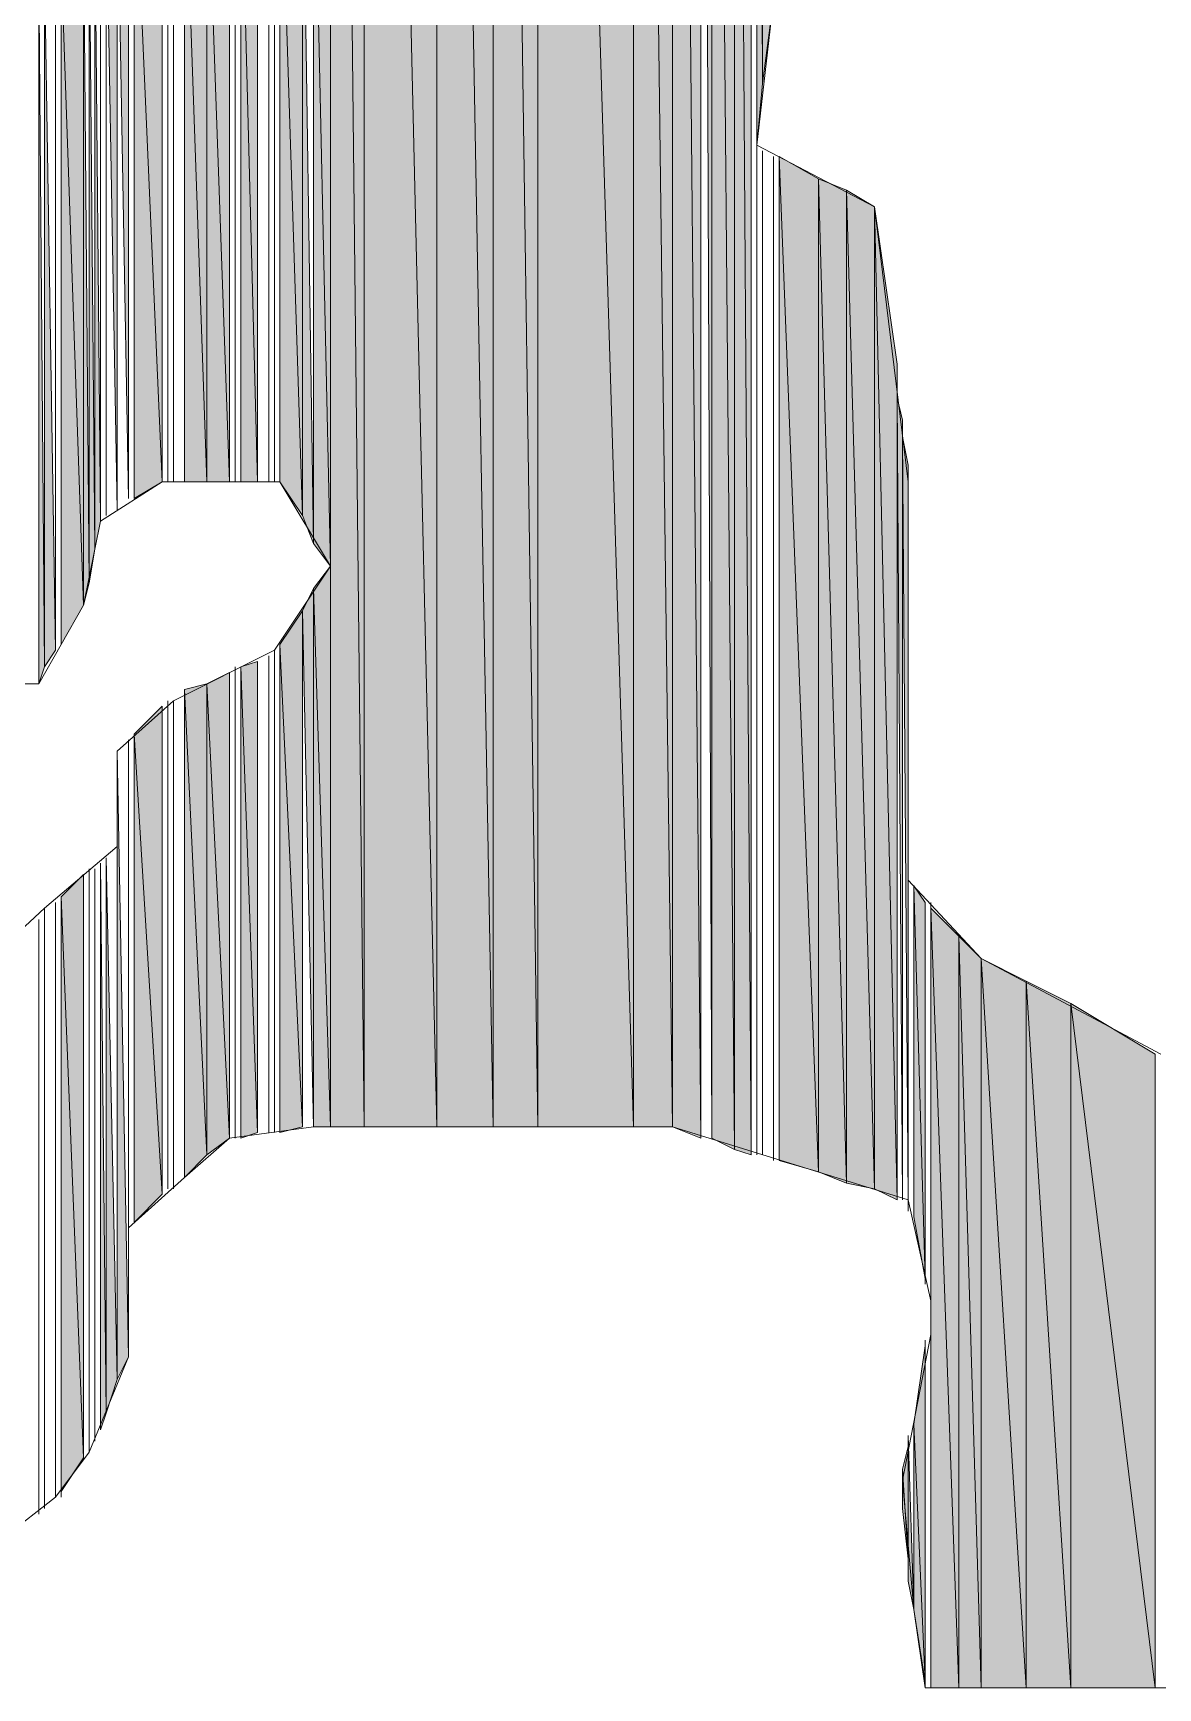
# Model space of a CAD drawing. Header units: millimetres. Extents: x -30643 to 86172, y -19411 to 63186.
# Drawn here: x 83153.6 to 83294.7, y 2576.5 to 2784.1 of the extents above; entities that cross this region are included whole.
import ezdxf

# ---------------------------------------------------------------- set-up
doc = ezdxf.new("R2010")
doc.units = ezdxf.units.MM

msp = doc.modelspace()

# ---------------------------------------------------------------- hatches: boundary and pattern name
h = msp.add_hatch(color=0)
h.dxf.hatch_style = 2
h.paths.add_polyline_path([(83204.24, 2646.86), (83204.24, 3037.4), (83195.1, 3035.99)])
h = msp.add_hatch(color=0)
h.dxf.hatch_style = 2
h.paths.add_polyline_path([(83211.28, 2646.86), (83211.28, 3038.8), (83204.24, 3037.4)])
h = msp.add_hatch(color=0)
h.dxf.hatch_style = 2
h.paths.add_polyline_path([(83204.24, 2646.86), (83211.28, 2646.86), (83204.24, 3037.4)])
h = msp.add_hatch(color=0)
h.dxf.hatch_style = 2
h.paths.add_polyline_path([(83211.28, 2646.86), (83216.91, 2646.86), (83211.28, 3038.8)])
h = msp.add_hatch(color=0)
h.dxf.hatch_style = 2
h.paths.add_polyline_path([(83216.91, 2646.86), (83216.91, 3037.4), (83211.28, 3038.8)])
h = msp.add_hatch(color=0)
h.dxf.hatch_style = 2
h.paths.add_polyline_path([(83216.91, 2646.86), (83228.87, 2646.86), (83216.91, 3037.4)])
h = msp.add_hatch(color=0)
h.dxf.hatch_style = 2
h.paths.add_polyline_path([(83228.87, 2646.86), (83228.87, 3033.18), (83216.91, 3037.4)])
h = msp.add_hatch(color=0)
h.dxf.hatch_style = 2
h.paths.add_polyline_path([(83195.1, 2646.86), (83195.1, 3035.99), (83190.87, 3034.58)])
h = msp.add_hatch(color=0)
h.dxf.hatch_style = 2
h.paths.add_polyline_path([(83195.1, 2646.86), (83204.24, 2646.86), (83195.1, 3035.99)])
h = msp.add_hatch(color=0)
h.dxf.hatch_style = 2
h.paths.add_polyline_path([(83190.87, 2646.86), (83195.1, 2646.86), (83190.87, 3034.58)])
h = msp.add_hatch(color=0)
h.dxf.hatch_style = 2
h.paths.add_polyline_path([(83228.87, 2646.86), (83233.8, 2646.86), (83228.87, 3033.18)])
h = msp.add_hatch(color=0)
h.dxf.hatch_style = 2
h.paths.add_polyline_path([(83233.8, 2646.86), (83233.8, 3028.25), (83228.87, 3033.18)])
h = msp.add_hatch(color=0)
h.dxf.hatch_style = 2
h.paths.add_polyline_path([(83233.8, 2646.86), (83237.32, 2645.45), (83233.8, 3026.84)])
h = msp.add_hatch(color=0)
h.dxf.hatch_style = 2
h.paths.add_polyline_path([(83237.32, 2645.45), (83237.32, 3021.21), (83233.8, 3026.84)])
h = msp.add_hatch(color=0)
h.dxf.hatch_style = 2
h.paths.add_polyline_path([(83238.73, 2645.45), (83238.73, 2974.07), (83237.32, 3000.1)])
h = msp.add_hatch(color=0)
h.dxf.hatch_style = 2
h.paths.add_polyline_path([(83238.73, 2645.45), (83241.54, 2644.04), (83238.73, 2964.21)])
h = msp.add_hatch(color=0)
h.dxf.hatch_style = 2
h.paths.add_polyline_path([(83241.54, 2644.04), (83241.54, 2953.66), (83238.73, 2964.21)])
h = msp.add_hatch(color=0)
h.dxf.hatch_style = 2
h.paths.add_polyline_path([(83241.54, 2644.04), (83243.65, 2643.34), (83241.54, 2953.66)])
h = msp.add_hatch(color=0)
h.dxf.hatch_style = 2
h.paths.add_polyline_path([(83243.65, 2643.34), (83243.65, 2945.92), (83241.54, 2953.66)])
h = msp.add_hatch(color=0)
h.dxf.hatch_style = 2
h.paths.add_polyline_path([(83244.35, 2770), (83245.06, 2777.74), (83244.35, 2945.22)])
h = msp.add_hatch(color=0)
h.dxf.hatch_style = 2
h.paths.add_polyline_path([(83245.06, 2777.74), (83246.47, 2788.29), (83245.06, 2872.03)])
h = msp.add_hatch(color=0)
h.dxf.hatch_style = 2
h.paths.add_polyline_path([(83190.87, 2717.22), (83190.87, 2815.74), (83188.76, 2814.33)])
h = msp.add_hatch(color=0)
h.dxf.hatch_style = 2
h.paths.add_polyline_path([(83187.36, 2723.56), (83187.36, 2812.92), (83184.54, 2811.52)])
h = msp.add_hatch(color=0)
h.dxf.hatch_style = 2
h.paths.add_polyline_path([(83187.36, 2723.56), (83188.76, 2720.04), (83187.36, 2812.92)])
h = msp.add_hatch(color=0)
h.dxf.hatch_style = 2
h.paths.add_polyline_path([(83188.76, 2720.04), (83190.87, 2717.22), (83188.76, 2814.33)])
h = msp.add_hatch(color=0)
h.dxf.hatch_style = 2
h.paths.add_polyline_path([(83184.54, 2727.78), (83187.36, 2723.56), (83184.54, 2811.52)])
h = msp.add_hatch(color=0)
h.dxf.hatch_style = 2
h.paths.add_polyline_path([(83181.73, 2727.78), (83181.73, 2809.41), (83179.62, 2808)])
h = msp.add_hatch(color=0)
h.dxf.hatch_style = 2
h.paths.add_polyline_path([(83165.54, 2725.67), (83165.54, 2808), (83164.14, 2805.18)])
h = msp.add_hatch(color=0)
h.dxf.hatch_style = 2
h.paths.add_polyline_path([(83166.25, 2725.67), (83169.76, 2727.78), (83166.25, 2808)])
h = msp.add_hatch(color=0)
h.dxf.hatch_style = 2
h.paths.add_polyline_path([(83169.76, 2727.78), (83169.76, 2808), (83166.25, 2808)])
h = msp.add_hatch(color=0)
h.dxf.hatch_style = 2
h.paths.add_polyline_path([(83172.58, 2727.78), (83175.39, 2727.78), (83172.58, 2808)])
h = msp.add_hatch(color=0)
h.dxf.hatch_style = 2
h.paths.add_polyline_path([(83175.39, 2727.78), (83175.39, 2808), (83172.58, 2808)])
h = msp.add_hatch(color=0)
h.dxf.hatch_style = 2
h.paths.add_polyline_path([(83175.39, 2727.78), (83178.21, 2727.78), (83175.39, 2808)])
h = msp.add_hatch(color=0)
h.dxf.hatch_style = 2
h.paths.add_polyline_path([(83178.21, 2727.78), (83178.21, 2808), (83175.39, 2808)])
h = msp.add_hatch(color=0)
h.dxf.hatch_style = 2
h.paths.add_polyline_path([(83179.62, 2727.78), (83181.73, 2727.78), (83179.62, 2808)])
h = msp.add_hatch(color=0)
h.dxf.hatch_style = 2
h.paths.add_polyline_path([(83164.14, 2724.26), (83164.14, 2805.18), (83162.73, 2802.37)])
h = msp.add_hatch(color=0)
h.dxf.hatch_style = 2
h.paths.add_polyline_path([(83159.91, 2712.3), (83159.91, 2798.85), (83157.1, 2793.22)])
h = msp.add_hatch(color=0)
h.dxf.hatch_style = 2
h.paths.add_polyline_path([(83159.91, 2712.3), (83160.62, 2715.11), (83159.91, 2798.85)])
h = msp.add_hatch(color=0)
h.dxf.hatch_style = 2
h.paths.add_polyline_path([(83160.62, 2715.11), (83161.32, 2719.33), (83160.62, 2799.55)])
h = msp.add_hatch(color=0)
h.dxf.hatch_style = 2
h.paths.add_polyline_path([(83161.32, 2719.33), (83162.02, 2722.85), (83161.32, 2800.26)])
h = msp.add_hatch(color=0)
h.dxf.hatch_style = 2
h.paths.add_polyline_path([(83154.99, 2704.56), (83156.39, 2706.67), (83154.99, 2792.52)])
h = msp.add_hatch(color=0)
h.dxf.hatch_style = 2
h.paths.add_polyline_path([(83157.1, 2707.37), (83159.91, 2712.3), (83157.1, 2793.22)])
h = msp.add_hatch(color=0)
h.dxf.hatch_style = 2
h.paths.add_polyline_path([(83154.28, 2702.45), (83154.99, 2704.56), (83154.28, 2791.81)])
h = msp.add_hatch(color=0)
h.dxf.hatch_style = 2
h.paths.add_polyline_path([(83247.17, 2642.63), (83252.1, 2641.23), (83247.17, 2768.59)])
h = msp.add_hatch(color=0)
h.dxf.hatch_style = 2
h.paths.add_polyline_path([(83252.1, 2641.23), (83252.1, 2765.78), (83247.17, 2768.59)])
h = msp.add_hatch(color=0)
h.dxf.hatch_style = 2
h.paths.add_polyline_path([(83252.1, 2641.23), (83255.61, 2639.82), (83252.1, 2765.78)])
h = msp.add_hatch(color=0)
h.dxf.hatch_style = 2
h.paths.add_polyline_path([(83255.61, 2639.82), (83255.61, 2764.37), (83252.1, 2765.78)])
h = msp.add_hatch(color=0)
h.dxf.hatch_style = 2
h.paths.add_polyline_path([(83255.61, 2639.82), (83259.13, 2639.11), (83255.61, 2764.37)])
h = msp.add_hatch(color=0)
h.dxf.hatch_style = 2
h.paths.add_polyline_path([(83259.13, 2639.11), (83259.13, 2762.26), (83255.61, 2764.37)])
h = msp.add_hatch(color=0)
h.dxf.hatch_style = 2
h.paths.add_polyline_path([(83259.13, 2639.11), (83261.95, 2637.71), (83259.13, 2762.26)])
h = msp.add_hatch(color=0)
h.dxf.hatch_style = 2
h.paths.add_polyline_path([(83261.95, 2637.71), (83261.95, 2742.56), (83259.13, 2762.26)])
h = msp.add_hatch(color=0)
h.dxf.hatch_style = 2
h.paths.add_polyline_path([(83261.95, 2637.71), (83261.95, 2738.33), (83261.95, 2742.56)])
h = msp.add_hatch(color=0)
h.dxf.hatch_style = 2
h.paths.add_polyline_path([(83262.65, 2637.71), (83262.65, 2735.52), (83261.95, 2738.33)])
h = msp.add_hatch(color=0)
h.dxf.hatch_style = 2
h.paths.add_polyline_path([(83262.65, 2637.71), (83262.65, 2733.41), (83262.65, 2735.52)])
h = msp.add_hatch(color=0)
h.dxf.hatch_style = 2
h.paths.add_polyline_path([(83263.35, 2637.71), (83263.35, 2729.89), (83262.65, 2733.41)])
h = msp.add_hatch(color=0)
h.dxf.hatch_style = 2
h.paths.add_polyline_path([(83263.35, 2636.3), (83263.35, 2727.78), (83263.35, 2729.89)])
h = msp.add_hatch(color=0)
h.dxf.hatch_style = 2
h.paths.add_polyline_path([(83190.87, 2646.86), (83190.87, 2717.22), (83188.76, 2714.41)])
h = msp.add_hatch(color=0)
h.dxf.hatch_style = 2
h.paths.add_polyline_path([(83188.76, 2646.86), (83188.76, 2714.41), (83187.36, 2711.59)])
h = msp.add_hatch(color=0)
h.dxf.hatch_style = 2
h.paths.add_polyline_path([(83188.76, 2646.86), (83190.87, 2646.86), (83188.76, 2714.41)])
h = msp.add_hatch(color=0)
h.dxf.hatch_style = 2
h.paths.add_polyline_path([(83187.36, 2646.86), (83187.36, 2711.59), (83184.54, 2707.37)])
h = msp.add_hatch(color=0)
h.dxf.hatch_style = 2
h.paths.add_polyline_path([(83184.54, 2646.15), (83187.36, 2646.86), (83184.54, 2707.37)])
h = msp.add_hatch(color=0)
h.dxf.hatch_style = 2
h.paths.add_polyline_path([(83181.73, 2646.15), (83181.73, 2705.26), (83179.62, 2704.56)])
h = msp.add_hatch(color=0)
h.dxf.hatch_style = 2
h.paths.add_polyline_path([(83178.21, 2645.45), (83178.21, 2703.85), (83175.39, 2702.45)])
h = msp.add_hatch(color=0)
h.dxf.hatch_style = 2
h.paths.add_polyline_path([(83179.62, 2645.45), (83181.73, 2646.15), (83179.62, 2704.56)])
h = msp.add_hatch(color=0)
h.dxf.hatch_style = 2
h.paths.add_polyline_path([(83175.39, 2643.34), (83175.39, 2702.45), (83172.58, 2701.74)])
h = msp.add_hatch(color=0)
h.dxf.hatch_style = 2
h.paths.add_polyline_path([(83172.58, 2640.52), (83175.39, 2643.34), (83172.58, 2701.74)])
h = msp.add_hatch(color=0)
h.dxf.hatch_style = 2
h.paths.add_polyline_path([(83175.39, 2643.34), (83178.21, 2645.45), (83175.39, 2702.45)])
h = msp.add_hatch(color=0)
h.dxf.hatch_style = 2
h.paths.add_polyline_path([(83169.76, 2638.41), (83169.76, 2699.63), (83166.25, 2696.11)])
h = msp.add_hatch(color=0)
h.dxf.hatch_style = 2
h.paths.add_polyline_path([(83166.25, 2634.89), (83169.76, 2638.41), (83166.25, 2696.11)])
h = msp.add_hatch(color=0)
h.dxf.hatch_style = 2
h.paths.add_polyline_path([(83164.14, 2615.19), (83165.54, 2618), (83164.14, 2694)])
h = msp.add_hatch(color=0)
h.dxf.hatch_style = 2
h.paths.add_polyline_path([(83162.02, 2608.86), (83162.73, 2610.97), (83162.02, 2679.93)])
h = msp.add_hatch(color=0)
h.dxf.hatch_style = 2
h.paths.add_polyline_path([(83162.73, 2610.97), (83164.14, 2615.19), (83162.73, 2680.63)])
h = msp.add_hatch(color=0)
h.dxf.hatch_style = 2
h.paths.add_polyline_path([(83159.91, 2605.34), (83159.91, 2678.52), (83157.1, 2675.71)])
h = msp.add_hatch(color=0)
h.dxf.hatch_style = 2
h.paths.add_polyline_path([(83264.06, 2635.6), (83265.46, 2627.86), (83264.06, 2677.11)])
h = msp.add_hatch(color=0)
h.dxf.hatch_style = 2
h.paths.add_polyline_path([(83265.46, 2627.86), (83265.46, 2675), (83264.06, 2677.11)])
h = msp.add_hatch(color=0)
h.dxf.hatch_style = 2
h.paths.add_polyline_path([(83157.1, 2601.12), (83159.91, 2605.34), (83157.1, 2675.71)])
h = msp.add_hatch(color=0)
h.dxf.hatch_style = 2
h.paths.add_polyline_path([(83266.17, 2576.49), (83269.69, 2576.49), (83266.17, 2674.3)])
h = msp.add_hatch(color=0)
h.dxf.hatch_style = 2
h.paths.add_polyline_path([(83269.69, 2576.49), (83269.69, 2670.78), (83266.17, 2674.3)])
h = msp.add_hatch(color=0)
h.dxf.hatch_style = 2
h.paths.add_polyline_path([(83269.69, 2576.49), (83272.5, 2576.49), (83269.69, 2670.78)])
h = msp.add_hatch(color=0)
h.dxf.hatch_style = 2
h.paths.add_polyline_path([(83272.5, 2576.49), (83272.5, 2667.97), (83269.69, 2670.78)])
h = msp.add_hatch(color=0)
h.dxf.hatch_style = 2
h.paths.add_polyline_path([(83272.5, 2576.49), (83278.13, 2576.49), (83272.5, 2667.97)])
h = msp.add_hatch(color=0)
h.dxf.hatch_style = 2
h.paths.add_polyline_path([(83278.13, 2576.49), (83278.13, 2665.15), (83272.5, 2667.97)])
h = msp.add_hatch(color=0)
h.dxf.hatch_style = 2
h.paths.add_polyline_path([(83278.13, 2576.49), (83283.76, 2576.49), (83278.13, 2665.15)])
h = msp.add_hatch(color=0)
h.dxf.hatch_style = 2
h.paths.add_polyline_path([(83283.76, 2576.49), (83283.76, 2662.34), (83278.13, 2665.15)])
h = msp.add_hatch(color=0)
h.dxf.hatch_style = 2
h.paths.add_polyline_path([(83283.76, 2576.49), (83294.32, 2576.49), (83283.76, 2662.34)])
h = msp.add_hatch(color=0)
h.dxf.hatch_style = 2
h.paths.add_polyline_path([(83294.32, 2576.49), (83294.32, 2656), (83283.76, 2662.34)])
h = msp.add_hatch(color=0)
h.dxf.hatch_style = 2
h.paths.add_polyline_path([(83266.17, 2576.49), (83266.17, 2624.34), (83266.17, 2620.82)])
h = msp.add_hatch(color=0)
h.dxf.hatch_style = 2
h.paths.add_polyline_path([(83265.46, 2577.19), (83265.46, 2619.41), (83264.06, 2609.56)])
h = msp.add_hatch(color=0)
h.dxf.hatch_style = 2
h.paths.add_polyline_path([(83264.06, 2586.34), (83265.46, 2577.19), (83264.06, 2609.56)])
h = msp.add_hatch(color=0)
h.dxf.hatch_style = 2
h.paths.add_polyline_path([(83263.35, 2589.86), (83264.06, 2586.34), (83263.35, 2608.15)])
h = msp.add_hatch(color=0)
h.dxf.hatch_style = 2
h.paths.add_polyline_path([(83263.35, 2592.67), (83263.35, 2606.75), (83262.65, 2603.93)])
h = msp.add_hatch(color=0)
h.dxf.hatch_style = 2
h.paths.add_polyline_path([(83263.35, 2592.67), (83263.35, 2589.86), (83263.35, 2606.75)])
h = msp.add_hatch(color=0)
h.dxf.hatch_style = 2
h.paths.add_polyline_path([(83262.65, 2599.01), (83263.35, 2592.67), (83262.65, 2603.93)])

# ---------------------------------------------------------------- linework, layer by layer
at = {"color": 0, "lineweight": 0}
for points in [[(83204.24, 2646.86), (83204.24, 3037.4), (83195.1, 3035.99)], [(83211.28, 2646.86), (83211.28, 3038.8), (83204.24, 3037.4)], [(83204.24, 2646.86), (83211.28, 2646.86), (83204.24, 3037.4)], [(83211.28, 2646.86), (83216.91, 2646.86), (83211.28, 3038.8)], [(83216.91, 2646.86), (83216.91, 3037.4), (83211.28, 3038.8)], [(83216.91, 2646.86), (83228.87, 2646.86), (83216.91, 3037.4)], [(83228.87, 2646.86), (83228.87, 3033.18), (83216.91, 3037.4)], [(83195.1, 2646.86), (83195.1, 3035.99), (83190.87, 3034.58)], [(83195.1, 2646.86), (83204.24, 2646.86), (83195.1, 3035.99)], [(83190.87, 2646.86), (83195.1, 2646.86), (83190.87, 3034.58)], [(83228.87, 2646.86), (83233.8, 2646.86), (83228.87, 3033.18)], [(83233.8, 2646.86), (83233.8, 3028.25), (83228.87, 3033.18)], [(83233.8, 2646.86), (83233.8, 3028.25)], [(83233.8, 2646.86), (83233.8, 3026.84)], [(83233.8, 2646.86), (83237.32, 2645.45), (83233.8, 3026.84)], [(83237.32, 2645.45), (83237.32, 3021.21), (83233.8, 3026.84)], [(83237.32, 2645.45), (83237.32, 3000.1)], [(83238.73, 2645.45), (83238.73, 2974.07), (83237.32, 3000.1)], [(83238.73, 2645.45), (83241.54, 2644.04), (83238.73, 2964.21)], [(83241.54, 2644.04), (83241.54, 2953.66), (83238.73, 2964.21)], [(83241.54, 2644.04), (83243.65, 2643.34), (83241.54, 2953.66)], [(83243.65, 2643.34), (83243.65, 2945.92), (83241.54, 2953.66)], [(83243.65, 2643.34), (83243.65, 2945.92)], [(83244.35, 2643.34), (83244.35, 2945.22)], [(83244.35, 2770), (83245.06, 2777.74), (83244.35, 2945.22)], [(83245.06, 2777.74), (83245.06, 2944.51)], [(83245.06, 2777.74), (83246.47, 2788.29), (83245.06, 2872.03)], [(83190.87, 2717.22), (83190.87, 2815.74), (83188.76, 2814.33)], [(83190.87, 2646.86), (83190.87, 2815.74)], [(83190.87, 2646.86), (83190.87, 2815.74)], [(83187.36, 2723.56), (83187.36, 2812.92), (83184.54, 2811.52)], [(83187.36, 2723.56), (83188.76, 2720.04), (83187.36, 2812.92)], [(83188.76, 2720.04), (83188.76, 2814.33)], [(83188.76, 2720.04), (83190.87, 2717.22), (83188.76, 2814.33)], [(83183.84, 2727.78), (83183.84, 2810.81)], [(83183.84, 2727.78), (83183.84, 2810.81)], [(83183.84, 2727.78), (83183.84, 2810.81)], [(83183.84, 2727.78), (83183.84, 2810.81)], [(83184.54, 2727.78), (83184.54, 2811.52)], [(83184.54, 2727.78), (83187.36, 2723.56), (83184.54, 2811.52)], [(83181.73, 2727.78), (83181.73, 2809.41), (83179.62, 2808)], [(83181.73, 2727.78), (83181.73, 2809.41)], [(83183.13, 2727.78), (83183.13, 2810.11)], [(83183.13, 2727.78), (83183.13, 2810.11)], [(83165.54, 2725.67), (83165.54, 2808), (83164.14, 2805.18)], [(83165.54, 2725.67), (83165.54, 2808)], [(83165.54, 2725.67), (83165.54, 2808)], [(83165.54, 2725.67), (83165.54, 2808)], [(83166.25, 2725.67), (83166.25, 2808)], [(83166.25, 2725.67), (83169.76, 2727.78), (83166.25, 2808)], [(83169.76, 2727.78), (83169.76, 2808), (83166.25, 2808)], [(83169.76, 2727.78), (83169.76, 2808)], [(83170.47, 2727.78), (83170.47, 2808)], [(83170.47, 2727.78), (83170.47, 2808)], [(83171.17, 2727.78), (83171.17, 2808)], [(83171.17, 2727.78), (83171.17, 2808)], [(83172.58, 2727.78), (83172.58, 2808)], [(83172.58, 2727.78), (83175.39, 2727.78), (83172.58, 2808)], [(83175.39, 2727.78), (83175.39, 2808), (83172.58, 2808)], [(83175.39, 2727.78), (83178.21, 2727.78), (83175.39, 2808)], [(83178.21, 2727.78), (83178.21, 2808), (83175.39, 2808)], [(83178.21, 2727.78), (83178.21, 2808)], [(83178.91, 2727.78), (83178.91, 2808)], [(83178.91, 2727.78), (83178.91, 2808)], [(83179.62, 2727.78), (83179.62, 2808)], [(83179.62, 2727.78), (83181.73, 2727.78), (83179.62, 2808)], [(83164.14, 2724.26), (83164.14, 2805.18), (83162.73, 2802.37)], [(83164.14, 2724.26), (83164.14, 2805.18)], [(83162.02, 2722.85), (83162.02, 2801.66)], [(83162.02, 2722.85), (83162.02, 2801.66)], [(83162.73, 2723.56), (83162.73, 2802.37)], [(83162.73, 2723.56), (83162.73, 2802.37)], [(83159.91, 2712.3), (83159.91, 2798.85), (83157.1, 2793.22)], [(83159.91, 2712.3), (83160.62, 2715.11), (83159.91, 2798.85)], [(83160.62, 2715.11), (83160.62, 2799.55)], [(83160.62, 2715.11), (83161.32, 2719.33), (83160.62, 2799.55)], [(83161.32, 2719.33), (83161.32, 2800.26)], [(83161.32, 2719.33), (83162.02, 2722.85), (83161.32, 2800.26)], [(83154.99, 2704.56), (83154.99, 2792.52)], [(83154.99, 2704.56), (83154.99, 2792.52)], [(83154.99, 2704.56), (83154.99, 2792.52)], [(83154.99, 2704.56), (83156.39, 2706.67), (83154.99, 2792.52)], [(83156.39, 2706.67), (83156.39, 2793.22)], [(83156.39, 2706.67), (83156.39, 2793.22)], [(83157.1, 2707.37), (83157.1, 2793.22)], [(83157.1, 2707.37), (83157.1, 2793.22)], [(83157.1, 2707.37), (83157.1, 2793.22)], [(83157.1, 2707.37), (83159.91, 2712.3), (83157.1, 2793.22)], [(83154.28, 2702.45), (83154.28, 2791.81)], [(83154.28, 2702.45), (83154.99, 2704.56), (83154.28, 2791.81)], [(83244.35, 2643.34), (83244.35, 2770)], [(83245.06, 2643.34), (83245.06, 2769.3)], [(83245.06, 2643.34), (83245.06, 2769.3)], [(83246.47, 2642.63), (83246.47, 2768.59)], [(83246.47, 2642.63), (83246.47, 2768.59)], [(83247.17, 2642.63), (83247.17, 2768.59)], [(83247.17, 2642.63), (83247.17, 2768.59)], [(83247.17, 2642.63), (83247.17, 2768.59)], [(83247.17, 2642.63), (83252.1, 2641.23), (83247.17, 2768.59)], [(83252.1, 2641.23), (83252.1, 2765.78), (83247.17, 2768.59)], [(83252.1, 2641.23), (83255.61, 2639.82), (83252.1, 2765.78)], [(83255.61, 2639.82), (83255.61, 2764.37), (83252.1, 2765.78)], [(83255.61, 2639.82), (83259.13, 2639.11), (83255.61, 2764.37)], [(83259.13, 2639.11), (83259.13, 2762.26), (83255.61, 2764.37)], [(83259.13, 2639.11), (83261.95, 2637.71), (83259.13, 2762.26)], [(83261.95, 2637.71), (83261.95, 2742.56), (83259.13, 2762.26)], [(83261.95, 2637.71), (83261.95, 2742.56)], [(83261.95, 2637.71), (83261.95, 2738.33), (83261.95, 2742.56)], [(83261.95, 2637.71), (83261.95, 2738.33)], [(83262.65, 2637.71), (83262.65, 2735.52), (83261.95, 2738.33)], [(83262.65, 2637.71), (83262.65, 2735.52)], [(83262.65, 2637.71), (83262.65, 2733.41), (83262.65, 2735.52)], [(83262.65, 2637.71), (83262.65, 2733.41)], [(83263.35, 2637.71), (83263.35, 2729.89), (83262.65, 2733.41)], [(83263.35, 2637.71), (83263.35, 2729.89)], [(83263.35, 2636.3), (83263.35, 2727.78), (83263.35, 2729.89)], [(83190.87, 2646.86), (83190.87, 2717.22), (83188.76, 2714.41)], [(83188.76, 2646.86), (83188.76, 2714.41), (83187.36, 2711.59)], [(83188.76, 2646.86), (83190.87, 2646.86), (83188.76, 2714.41)], [(83187.36, 2646.86), (83187.36, 2711.59), (83184.54, 2707.37)], [(83187.36, 2646.86), (83187.36, 2711.59)], [(83184.54, 2646.15), (83184.54, 2707.37)], [(83184.54, 2646.15), (83187.36, 2646.86), (83184.54, 2707.37)], [(83181.73, 2646.15), (83181.73, 2705.26), (83179.62, 2704.56)], [(83181.73, 2646.15), (83181.73, 2705.26)], [(83183.13, 2646.15), (83183.13, 2705.96)], [(83183.13, 2646.15), (83183.13, 2705.96)], [(83183.84, 2646.15), (83183.84, 2706.67)], [(83183.84, 2646.15), (83183.84, 2706.67)], [(83183.84, 2646.15), (83183.84, 2706.67)], [(83183.84, 2646.15), (83183.84, 2706.67)], [(83178.21, 2645.45), (83178.21, 2703.85), (83175.39, 2702.45)], [(83178.21, 2645.45), (83178.21, 2703.85)], [(83178.91, 2645.45), (83178.91, 2704.56)], [(83178.91, 2645.45), (83178.91, 2704.56)], [(83179.62, 2645.45), (83179.62, 2704.56)], [(83179.62, 2645.45), (83181.73, 2646.15), (83179.62, 2704.56)], [(83175.39, 2643.34), (83175.39, 2702.45), (83172.58, 2701.74)], [(83172.58, 2640.52), (83172.58, 2701.74)], [(83172.58, 2640.52), (83175.39, 2643.34), (83172.58, 2701.74)], [(83175.39, 2643.34), (83178.21, 2645.45), (83175.39, 2702.45)], [(83169.76, 2638.41), (83169.76, 2699.63), (83166.25, 2696.11)], [(83169.76, 2638.41), (83169.76, 2699.63)], [(83170.47, 2639.11), (83170.47, 2700.33)], [(83170.47, 2639.11), (83170.47, 2700.33)], [(83171.17, 2639.11), (83171.17, 2700.33)], [(83171.17, 2639.11), (83171.17, 2700.33)], [(83165.54, 2618), (83165.54, 2695.41)], [(83165.54, 2618), (83165.54, 2695.41)], [(83165.54, 2618), (83165.54, 2695.41)], [(83165.54, 2634.19), (83165.54, 2695.41)], [(83166.25, 2634.89), (83166.25, 2696.11)], [(83166.25, 2634.89), (83169.76, 2638.41), (83166.25, 2696.11)], [(83164.14, 2615.19), (83165.54, 2618), (83164.14, 2694)], [(83164.14, 2615.19), (83164.14, 2682.04)], [(83162.02, 2608.86), (83162.02, 2679.93)], [(83162.02, 2608.86), (83162.73, 2610.97), (83162.02, 2679.93)], [(83162.73, 2610.97), (83162.73, 2680.63)], [(83162.73, 2610.97), (83164.14, 2615.19), (83162.73, 2680.63)], [(83159.91, 2605.34), (83159.91, 2678.52), (83157.1, 2675.71)], [(83159.91, 2605.34), (83159.91, 2678.52)], [(83160.62, 2606.04), (83160.62, 2679.22)], [(83160.62, 2606.04), (83160.62, 2679.22)], [(83161.32, 2607.45), (83161.32, 2679.22)], [(83161.32, 2607.45), (83161.32, 2679.22)], [(83263.35, 2636.3), (83263.35, 2677.82)], [(83264.06, 2635.6), (83264.06, 2677.11)], [(83264.06, 2635.6), (83265.46, 2627.86), (83264.06, 2677.11)], [(83265.46, 2627.86), (83265.46, 2675), (83264.06, 2677.11)], [(83154.99, 2599.01), (83154.99, 2674.3)], [(83154.99, 2599.01), (83154.99, 2674.3)], [(83154.99, 2599.01), (83154.99, 2674.3)], [(83154.99, 2599.01), (83154.99, 2674.3)], [(83156.39, 2600.41), (83156.39, 2675)], [(83156.39, 2600.41), (83156.39, 2675)], [(83157.1, 2600.41), (83157.1, 2675.71)], [(83157.1, 2600.41), (83157.1, 2675.71)], [(83157.1, 2601.12), (83157.1, 2675.71)], [(83157.1, 2601.12), (83159.91, 2605.34), (83157.1, 2675.71)], [(83265.46, 2627.86), (83265.46, 2675)], [(83265.46, 2627.15), (83265.46, 2675)], [(83265.46, 2627.15), (83265.46, 2675)], [(83266.17, 2626.45), (83266.17, 2675)], [(83266.17, 2626.45), (83266.17, 2675)], [(83266.17, 2625.04), (83266.17, 2674.3)], [(83266.17, 2625.04), (83266.17, 2674.3)], [(83266.17, 2625.04), (83266.17, 2674.3)], [(83266.17, 2576.49), (83269.69, 2576.49), (83266.17, 2674.3)], [(83269.69, 2576.49), (83269.69, 2670.78), (83266.17, 2674.3)], [(83154.28, 2598.3), (83154.28, 2672.89)], [(83154.28, 2598.3), (83154.28, 2672.89)], [(83269.69, 2576.49), (83272.5, 2576.49), (83269.69, 2670.78)], [(83272.5, 2576.49), (83272.5, 2667.97), (83269.69, 2670.78)], [(83272.5, 2576.49), (83272.5, 2667.97)], [(83272.5, 2576.49), (83272.5, 2667.97)], [(83272.5, 2576.49), (83278.13, 2576.49), (83272.5, 2667.97)], [(83278.13, 2576.49), (83278.13, 2665.15), (83272.5, 2667.97)], [(83278.13, 2576.49), (83278.13, 2665.15)], [(83278.13, 2576.49), (83278.13, 2665.15)], [(83278.13, 2576.49), (83283.76, 2576.49), (83278.13, 2665.15)], [(83283.76, 2576.49), (83283.76, 2662.34), (83278.13, 2665.15)], [(83283.76, 2576.49), (83294.32, 2576.49), (83283.76, 2662.34)], [(83294.32, 2576.49), (83294.32, 2656), (83283.76, 2662.34)], [(83294.32, 2576.49), (83294.32, 2656)], [(83266.17, 2576.49), (83266.17, 2625.04)], [(83266.17, 2576.49), (83266.17, 2624.34), (83266.17, 2620.82)], [(83266.17, 2576.49), (83266.17, 2624.34)], [(83265.46, 2576.49), (83265.46, 2620.12)], [(83265.46, 2576.49), (83265.46, 2620.12)], [(83266.17, 2576.49), (83266.17, 2620.82)], [(83266.17, 2576.49), (83266.17, 2620.82)], [(83265.46, 2577.19), (83265.46, 2619.41), (83264.06, 2609.56)], [(83265.46, 2577.19), (83265.46, 2619.41)], [(83264.06, 2586.34), (83264.06, 2609.56)], [(83264.06, 2586.34), (83265.46, 2577.19), (83264.06, 2609.56)], [(83263.35, 2589.86), (83263.35, 2608.15)], [(83263.35, 2589.86), (83264.06, 2586.34), (83263.35, 2608.15)], [(83263.35, 2592.67), (83263.35, 2606.75), (83262.65, 2603.93)], [(83263.35, 2592.67), (83263.35, 2589.86), (83263.35, 2606.75)], [(83262.65, 2599.01), (83262.65, 2603.93)], [(83262.65, 2599.01), (83263.35, 2592.67), (83262.65, 2603.93)]]:
    msp.add_lwpolyline(points, close=True, dxfattribs=at)
for points in [[(83303.46, 2877.66), (83294.32, 2844.59), (83278.13, 2834.03), (83262.65, 2819.26), (83252.1, 2800.96), (83246.47, 2788.29), (83244.35, 2770), (83259.13, 2762.26), (83263.35, 2727.78), (83263.35, 2700.33), (83263.35, 2677.82), (83272.5, 2667.97), (83295.02, 2656)], [(83145.14, 2665.15), (83154.99, 2674.3), (83164.14, 2682.04), (83164.14, 2694), (83171.17, 2700.33), (83183.84, 2706.67), (83190.87, 2717.22), (83184.54, 2727.78), (83169.76, 2727.78), (83162.02, 2722.85), (83159.91, 2712.3), (83154.28, 2702.45), (83135.28, 2702.45)], [(83298.54, 2576.49), (83278.13, 2576.49), (83265.46, 2576.49), (83264.06, 2586.34), (83262.65, 2602.52), (83266.17, 2620.82), (83266.17, 2625.04), (83263.35, 2637.71), (83233.8, 2646.86), (83216.91, 2646.86), (83204.24, 2646.86), (83188.76, 2646.86), (83178.21, 2645.45), (83172.58, 2640.52), (83165.54, 2634.19), (83165.54, 2628.56), (83165.54, 2618), (83160.62, 2606.04), (83156.39, 2600.41), (83143.73, 2590.56)]]:
    msp.add_lwpolyline(points, dxfattribs=at)

doc.saveas('drawing.dxf')
